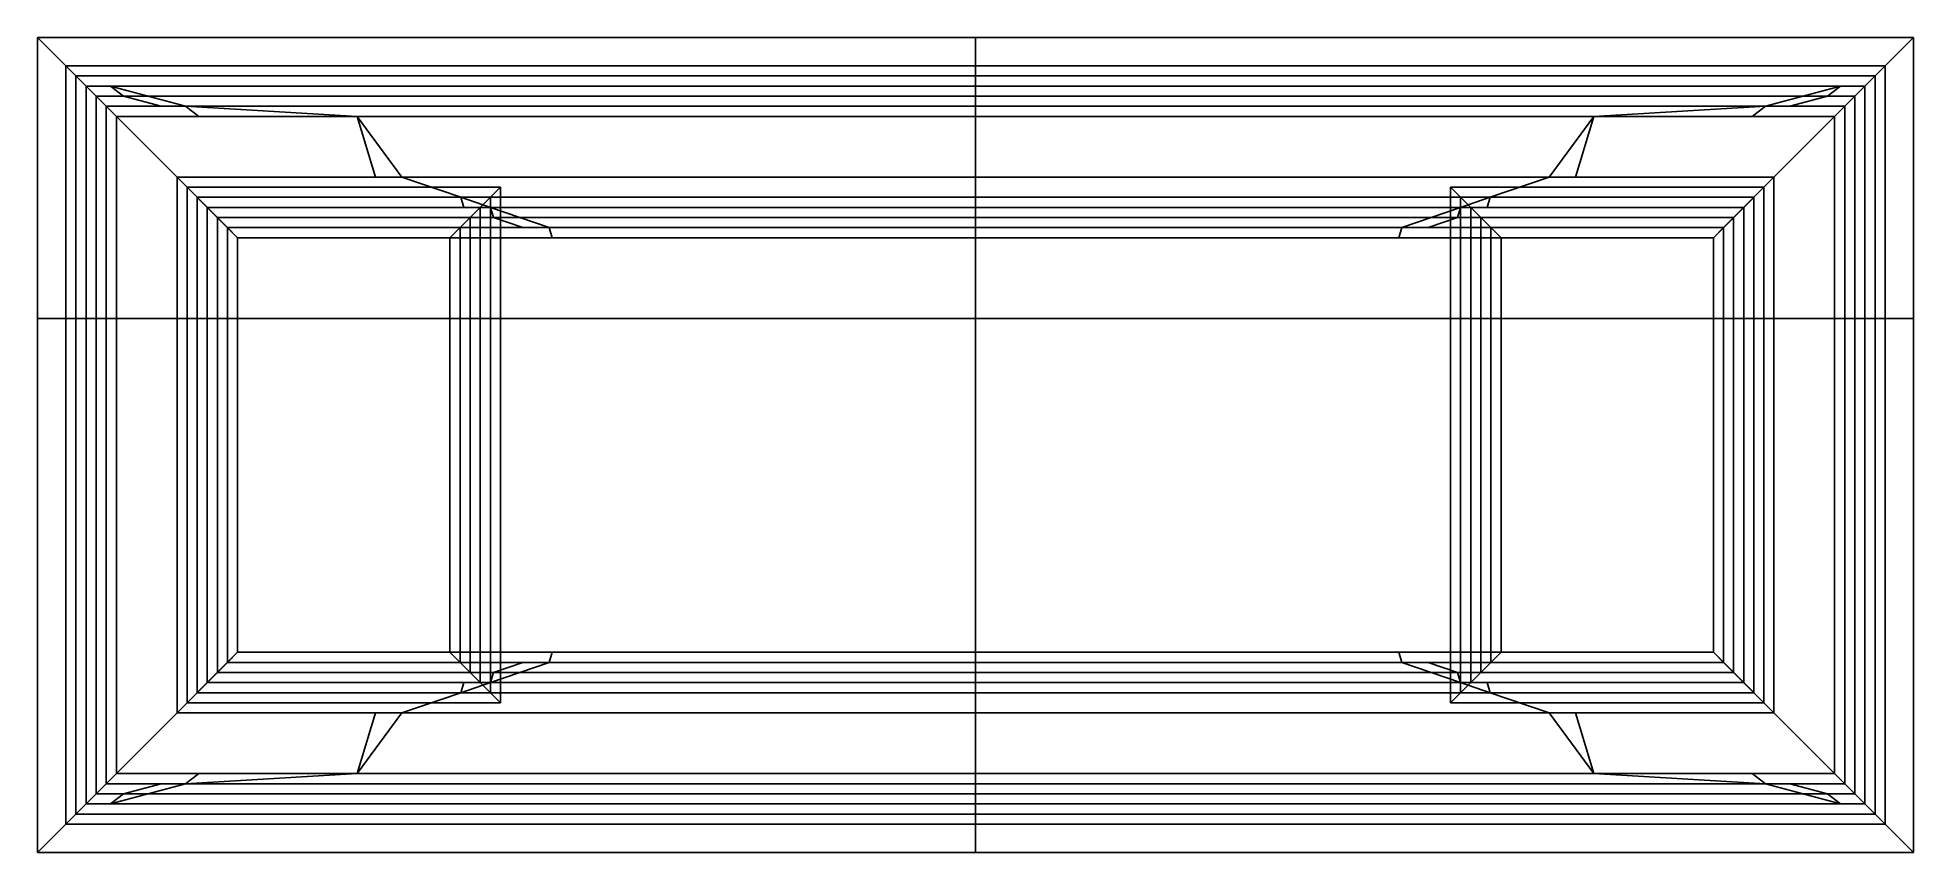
# Model space of a CAD drawing. Extents: x -0.22 to 1.63, y -0.28 to 0.53.
import ezdxf

# ---------------------------------------------------------------- set-up
doc = ezdxf.new("R2010")
doc.units = 0

msp = doc.modelspace()

# ---------------------------------------------------------------- meshes
mesh = msp.add_polyface()
corners = [(-0.155, 0.25, 2.5), (-0.155, 0.46, 2.5), (-0.155, 0.46, 2.49), (-0.155, 0.25, 2.49), (-0.035, 0.34, 2.01), (0.195, 0.34, 2.01), (0.195, 0.34, 2), (-0.035, 0.34, 2), (-0.025, 0.33, 2.08), (-0.025, 0.33, 2.17), (0.235, 0.33, 2.08), (-0.075, 0.25, 2.07), (-0.075, 0.25, 2.08), (-0.075, 0.38, 2.08), (-0.075, 0.38, 2.07), (-0.065, 0.25, 2.07), (-0.065, 0.37, 2.07), (0.235, 0.38, 2.08), (0.235, 0.38, 2.07), (-0.085, 0.25, 2.43), (-0.085, 0.39, 2.43), (-0.085, 0.39, 2.42), (-0.085, 0.25, 2.42), (-0.065, 0.37, 2.4), (-0.065, 0.25, 2.4), (-0.145, 0.25, 2.43), (-0.145, 0.45, 2.43), (-0.145, 0.25, 2.49), (-0.145, 0.45, 2.49), (-0.165, 0.25, 2.51), (-0.165, 0.47, 2.51), (-0.175, 0.25, 2.51), (-0.175, 0.48, 2.51), (-0.175, 0.25, 2.52), (-0.175, 0.48, 2.52), (-0.025, 0.33, 1.91), (0.185, 0.33, 1.91), (0.195, 0.34, 1.91), (-0.035, 0.34, 1.91), (-0.223, 0.528, 2.561), (-0.195, 0.5, 2.551), (-0.195, 0.25, 2.551), (-0.223, 0.25, 2.561), (-0.185, 0.25, 2.526), (-0.185, 0.49, 2.526), (-0.1509, 0.48, 2.52), (-0.045, 0.35, 0.13), (-0.025, 0.33, 1.9), (0.185, 0.33, 1.9), (0.205, 0.35, 0.13), (-0.223, 0.25, 2.571), (-0.223, 0.528, 2.571), (-0.055, 0.36, 0.13), (0.215, 0.36, 0.13), (-0.1007, 0.46, 2.5225), (-0.0765, 0.46, 2.5225), (-0.1378, 0.47, 2.5213), (0.215, 0.36, 0.12), (0.235, 0.38, 0.1), (-0.075, 0.38, 0.1), (-0.055, 0.36, 0.12), (-0.075, 0.38, 0.08), (-0.075, 0.25, 0.08), (-0.075, 0.25, 0.1), (-0.0635, 0.45, 2.5237), (0.0933, 0.45, 2.5237), (0.235, 0.38, 0.08), (-0.065, 0.25, 0.07), (-0.065, 0.37, 0.07), (0.225, 0.37, 0.07), (-0.075, 0.38, 0.07), (-0.075, 0.25, 0.07), (-0.075, 0.38), (0.235, 0.38), (0.235, 0.25), (-0.075, 0.25), (0.235, 0.38, 0.07)]
mesh.append_faces([[corners[k] for k in face] for face in [(0, 1, 2, 3), (4, 5, 6, 7), (8, 9, 10), (11, 12, 13, 14), (15, 11, 14, 16), (17, 18, 14, 13), (19, 20, 21, 22), (22, 21, 23, 24), (25, 26, 20, 19), (27, 28, 26, 25), (29, 30, 1, 0), (3, 2, 28, 27), (31, 32, 30, 29), (33, 34, 32, 31), (35, 36, 37, 38), (39, 40, 41, 42), (43, 44, 34, 33), (41, 40, 44, 43), (34, 45, 32), (46, 47, 48, 49), (50, 51, 39, 42), (52, 46, 49, 53), (54, 55, 45, 56), (57, 58, 59, 60), (61, 62, 63, 59), (64, 65, 55), (58, 66, 61, 59), (67, 62, 61, 68), (68, 61, 66, 69), (70, 71, 67, 68), (72, 73, 74, 75), (75, 71, 70, 72), (72, 70, 76, 73)]])
mesh = msp.add_polyface()
corners = [(0.235, 0.38, 2.07), (0.235, 0.38, 2.08), (0.235, 0.33, 2.08), (-0.075, 0.38, 2.08), (-0.025, 0.33, 2.08), (0.235, 0.25, 2.07), (0.225, 0.25, 2.07), (0.225, 0.37, 2.07), (0.235, 0.25, 2.08), (-0.065, 0.37, 2.07), (-0.075, 0.38, 2.07), (0.225, 0.25, 2.04), (0.215, 0.25, 2.04), (0.215, 0.36, 2.04), (0.225, 0.37, 2.04), (-0.065, 0.37, 2.04), (0.215, 0.25, 2.03), (0.215, 0.36, 2.03), (-0.055, 0.36, 2.04), (0.195, 0.25, 2.01), (0.195, 0.34, 2.01), (-0.055, 0.36, 2.03), (0.195, 0.25, 2), (0.195, 0.34, 2), (-0.035, 0.34, 2.01), (0.185, 0.33, 2), (-0.025, 0.33, 2), (-0.035, 0.34, 2), (-0.025, 0.33, 1.91), (0.185, 0.33, 1.91), (0.185, 0.25, 1.9), (0.205, 0.25, 0.13), (0.205, 0.35, 0.13), (0.185, 0.33, 1.9), (0.195, 0.25, 1.91), (0.195, 0.25, 1.9), (0.195, 0.34, 1.9), (0.195, 0.34, 1.91), (-0.035, 0.34, 1.9), (-0.035, 0.34, 1.91), (-0.025, 0.33, 1.9), (0.215, 0.25, 0.13), (0.215, 0.36, 0.13), (0.215, 0.25, 0.12), (0.235, 0.25, 0.1), (0.235, 0.38, 0.1), (0.215, 0.36, 0.12), (-0.223, 0.25, 2.571), (0.705, 0.25, 2.9554), (0.705, 0.528, 2.9554), (-0.223, 0.528, 2.571), (-0.055, 0.36, 0.12), (-0.055, 0.36, 0.13), (0.235, 0.25, 0.08), (0.235, 0.38, 0.08), (0.225, 0.25, 0.07), (0.225, 0.37, 0.07), (0.1114, 0.39, 2.5312), (0.1375, 0.39, 2.5312), (0.0933, 0.45, 2.5237), (0.235, 0.38, 0.07), (0.235, 0.25, 0.07), (-0.065, 0.37, 0.07), (-0.075, 0.38, 0.07), (0.235, 0.25), (0.235, 0.38), (0.1988, 0.36, 2.535), (0.225, 0.36, 2.535), (0.1958, 0.37, 2.5337)]
mesh.append_faces([[corners[k] for k in face] for face in [(0, 1, 2), (1, 3, 4, 2), (5, 6, 7, 0), (2, 8, 5, 0), (7, 9, 10, 0), (11, 12, 13, 14), (6, 11, 14, 7), (7, 14, 15, 9), (12, 16, 17, 13), (13, 18, 15, 14), (16, 19, 20, 17), (13, 17, 21, 18), (19, 22, 23, 20), (24, 21, 17, 20), (25, 26, 27, 23), (28, 26, 25, 29), (30, 31, 32, 33), (34, 35, 36, 37), (36, 38, 39, 37), (33, 40, 38, 36), (31, 41, 42, 32), (43, 44, 45, 46), (41, 43, 46, 42), (47, 48, 49, 50), (42, 46, 51, 52), (44, 53, 54, 45), (53, 55, 56, 54), (57, 58, 59), (60, 56, 55, 61), (62, 56, 60, 63), (61, 64, 65, 60), (66, 67, 68)]])
mesh = msp.add_polyface()
corners = [(1.435, 0.33, 2.18), (1.445, 0.34, 2.18), (-0.035, 0.34, 2.18), (-0.025, 0.33, 2.18), (1.445, 0.34, 2.17), (1.435, 0.33, 2.17), (-0.025, 0.33, 2.17), (-0.035, 0.34, 2.17), (1.445, 0.34, 2.37), (1.435, 0.33, 2.37), (-0.025, 0.33, 2.37), (-0.035, 0.34, 2.37), (1.445, 0.34, 2.38), (-0.035, 0.34, 2.38), (1.465, 0.36, 2.39), (1.455, 0.35, 2.39), (-0.045, 0.35, 2.39), (-0.055, 0.36, 2.39), (1.465, 0.36, 2.4), (-0.055, 0.36, 2.4), (1.555, 0.45, 2.43), (1.495, 0.39, 2.43), (-0.085, 0.39, 2.43), (-0.145, 0.45, 2.43), (1.555, 0.45, 2.49), (-0.145, 0.45, 2.49), (1.575, 0.47, 2.51), (1.565, 0.46, 2.5), (-0.155, 0.46, 2.5), (-0.165, 0.47, 2.51), (0.705, 0.528, 2.9454), (0.705, 0.5, 2.9238), (-0.195, 0.5, 2.551), (-0.223, 0.528, 2.561), (-0.185, 0.49, 2.526), (0.705, 0.49, 2.8946), (0.705, 0.48, 2.8845), (-0.175, 0.48, 2.52), (0.705, 0.48, 2.8745), (-0.1509, 0.48, 2.52), (0.705, 0.528, 2.9554), (-0.223, 0.528, 2.571), (0.705, 0.47, 2.8704), (-0.1378, 0.47, 2.5213), (0.705, 0.46, 2.8462), (-0.0765, 0.46, 2.5225), (-0.1007, 0.46, 2.5225), (0.705, 0.46, 2.8562), (0.705, 0.45, 2.8421), (-0.0635, 0.45, 2.5237), (0.705, 0.45, 2.7771), (0.0933, 0.45, 2.5237), (0.705, 0.39, 2.7663), (0.1375, 0.39, 2.5312), (0.1114, 0.39, 2.5312), (0.705, 0.39, 2.7771), (0.705, 0.37, 2.7447), (0.1958, 0.37, 2.5337), (0.705, 0.36, 2.7447), (0.1988, 0.36, 2.535), (0.225, 0.36, 2.535), (0.2832, 0.34, 2.5375), (1.1267, 0.34, 2.5375), (1.185, 0.36, 2.535), (0.705, 0.36, 2.7338), (0.2571, 0.34, 2.5375), (0.228, 0.35, 2.5363), (1.1237, 0.33, 2.5388), (0.2863, 0.33, 2.5388), (0.705, 0.35, 2.7338), (0.705, 0.34, 2.723), (0.705, 0.34, 2.7122), (0.705, 0.33, 2.7122)]
mesh.append_faces([[corners[k] for k in face] for face in [(0, 1, 2, 3), (4, 5, 6, 7), (1, 4, 7, 2), (8, 9, 10, 11), (12, 8, 11, 13), (14, 15, 16, 17), (18, 14, 17, 19), (20, 21, 22, 23), (24, 20, 23, 25), (26, 27, 28, 29), (30, 31, 32, 33), (34, 35, 36, 37), (32, 31, 35, 34), (38, 39, 37, 36), (40, 30, 33, 41), (42, 43, 39, 38), (44, 45, 46, 47), (47, 46, 43, 42), (48, 49, 45, 44), (50, 51, 49, 48), (52, 53, 54, 55), (55, 54, 51, 50), (56, 57, 53, 52), (58, 59, 57, 56), (60, 61, 62, 63), (64, 60, 59, 58), (65, 61, 60, 66), (67, 62, 61, 68), (69, 66, 60, 64), (65, 70, 71, 61), (70, 65, 66, 69), (72, 68, 61, 71), (72, 67, 68)]])
mesh = msp.add_polyface()
corners = [(1.175, 0.25, 2.08), (1.175, 0.33, 2.08), (1.175, 0.38, 2.07), (1.175, 0.25, 2.07), (1.215, -0.09, 2), (1.215, 0.25, 2), (1.225, 0.25, 2), (1.225, -0.08, 2), (1.225, 0.25, 1.91), (1.225, -0.08, 1.91), (1.215, -0.09, 1.91), (1.215, 0.25, 1.91), (1.215, -0.09, 1.9), (1.215, 0.25, 1.9), (1.225, 0.25, 1.9), (1.225, -0.08, 1.9), (1.485, 0.38, 2.08), (1.175, 0.38, 2.08), (1.435, 0.33, 2.08), (1.185, 0.25, 2.07), (1.185, 0.37, 2.07), (1.185, 0.25, 2.04), (1.185, 0.37, 2.04), (1.195, 0.25, 2.04), (1.195, 0.36, 2.04), (1.195, 0.25, 2.03), (1.195, 0.36, 2.03), (1.215, 0.25, 2.01), (1.215, 0.34, 2.01), (1.215, 0.34, 2), (1.225, 0.33, 2), (1.225, 0.33, 1.91), (1.215, 0.34, 1.91), (1.215, 0.34, 1.9), (1.225, 0.33, 1.9), (1.205, 0.25, 0.13), (1.205, 0.35, 0.13), (1.195, 0.25, 0.13), (1.195, 0.36, 0.13), (1.605, 0.5, 2.551), (0.705, 0.5, 2.9238), (0.705, 0.528, 2.9454), (1.633, 0.528, 2.561), (1.195, 0.25, 0.12), (1.195, 0.36, 0.12), (1.175, 0.25, 0.1), (1.175, 0.38, 0.1), (0.705, 0.528, 2.9554), (1.633, 0.528, 2.571), (0.705, 0.25, 2.9554), (1.633, 0.25, 2.571), (1.175, 0.25, 0.08), (1.175, 0.38, 0.08), (1.185, 0.25, 0.07), (1.185, 0.37, 0.07), (1.2986, 0.39, 2.5312), (1.3167, 0.45, 2.5237), (1.2725, 0.39, 2.5312), (1.485, 0.38, 0.08), (1.475, 0.37, 0.07), (1.175, 0.38, 0.07), (1.175, 0.25, 0.07), (1.175, 0.25), (1.175, 0.38), (1.2112, 0.36, 2.535), (1.2142, 0.37, 2.5337), (1.185, 0.36, 2.535), (1.182, 0.35, 2.5363), (1.1267, 0.34, 2.5375), (1.1529, 0.34, 2.5375)]
mesh.append_faces([[corners[k] for k in face] for face in [(0, 1, 2, 3), (4, 5, 6, 7), (6, 8, 9, 7), (10, 9, 8, 11), (12, 13, 14, 15), (16, 17, 1, 18), (1, 17, 2), (19, 3, 2, 20), (21, 19, 20, 22), (23, 21, 22, 24), (25, 23, 24, 26), (27, 25, 26, 28), (5, 27, 28, 29), (5, 29, 30, 6), (8, 6, 30, 31), (31, 32, 11, 8), (13, 11, 32, 33), (13, 33, 34, 14), (35, 14, 34, 36), (37, 35, 36, 38), (39, 40, 41, 42), (43, 37, 38, 44), (45, 43, 44, 46), (41, 47, 48, 42), (49, 50, 48, 47), (51, 45, 46, 52), (53, 51, 52, 54), (55, 56, 57), (58, 59, 54, 52), (54, 60, 61, 53), (62, 61, 60, 63), (64, 65, 66), (67, 66, 68, 69)]])
mesh = msp.add_polyface()
corners = [(1.435, 0.33, 2.08), (1.435, 0.25, 2.08), (1.485, 0.25, 2.08), (1.485, 0.38, 2.08), (1.485, 0.25, 2.07), (1.485, 0.38, 2.07), (1.455, 0.35, 2.39), (1.455, 0.25, 2.39), (1.445, 0.25, 2.38), (1.445, 0.34, 2.38), (1.475, 0.25, 2.07), (1.475, 0.37, 2.07), (1.465, 0.36, 2.39), (1.465, 0.25, 2.39), (1.475, 0.25, 2.04), (1.475, 0.37, 2.04), (1.465, 0.36, 2.4), (1.465, 0.25, 2.4), (1.465, 0.25, 2.04), (1.465, 0.36, 2.04), (1.475, 0.37, 2.4), (1.475, 0.25, 2.4), (1.495, 0.39, 2.42), (1.495, 0.25, 2.42), (1.495, 0.39, 2.43), (1.495, 0.25, 2.43), (1.465, 0.25, 2.03), (1.465, 0.36, 2.03), (1.555, 0.45, 2.43), (1.555, 0.25, 2.43), (1.445, 0.25, 2.01), (1.445, 0.34, 2.01), (1.555, 0.45, 2.49), (1.555, 0.25, 2.49), (1.565, 0.46, 2.49), (1.565, 0.25, 2.49), (1.565, 0.46, 2.5), (1.565, 0.25, 2.5), (1.575, 0.47, 2.51), (1.575, 0.25, 2.51), (1.585, 0.48, 2.51), (1.585, 0.25, 2.51), (1.585, 0.48, 2.52), (1.585, 0.25, 2.52), (1.595, 0.49, 2.526), (1.595, 0.25, 2.526), (1.5609, 0.48, 2.52), (1.605, 0.5, 2.551), (1.605, 0.25, 2.551), (1.633, 0.25, 2.561), (1.633, 0.528, 2.561), (1.455, 0.25, 0.13), (1.465, 0.25, 0.13), (1.465, 0.36, 0.13), (1.455, 0.35, 0.13), (1.633, 0.528, 2.571), (1.633, 0.25, 2.571), (1.465, 0.25, 0.12), (1.465, 0.36, 0.12), (1.485, 0.25, 0.1), (1.485, 0.38, 0.1), (1.5478, 0.47, 2.5213), (1.4865, 0.46, 2.5225), (1.5107, 0.46, 2.5225), (1.485, 0.25, 0.08), (1.485, 0.38, 0.08), (1.475, 0.25, 0.07), (1.475, 0.37, 0.07), (1.485, 0.25, 0.07), (1.485, 0.38, 0.07), (1.485, 0.25), (1.485, 0.38)]
mesh.append_faces([[corners[k] for k in face] for face in [(0, 1, 2, 3), (2, 4, 5, 3), (6, 7, 8, 9), (4, 10, 11, 5), (12, 13, 7, 6), (10, 14, 15, 11), (16, 17, 13, 12), (14, 18, 19, 15), (20, 21, 17, 16), (22, 23, 21, 20), (24, 25, 23, 22), (18, 26, 27, 19), (28, 29, 25, 24), (26, 30, 31, 27), (32, 33, 29, 28), (34, 35, 33, 32), (36, 37, 35, 34), (38, 39, 37, 36), (40, 41, 39, 38), (42, 43, 41, 40), (44, 45, 43, 42), (42, 40, 46), (47, 48, 45, 44), (49, 48, 47, 50), (51, 52, 53, 54), (55, 56, 49, 50), (52, 57, 58, 53), (57, 59, 60, 58), (61, 46, 62, 63), (64, 65, 60, 59), (64, 66, 67, 65), (68, 69, 67, 66), (68, 70, 71, 69)]])
mesh = msp.add_polyface()
corners = [(1.435, 0.33, 2.37), (1.435, 0.33, 2.18), (-0.025, 0.33, 2.18), (-0.025, 0.33, 2.37), (1.435, 0.33, 2.17), (1.175, 0.33, 2.08), (0.235, 0.33, 2.08), (-0.025, 0.33, 2.17), (1.455, 0.35, 2.39), (1.445, 0.34, 2.38), (-0.035, 0.34, 2.38), (-0.045, 0.35, 2.39), (1.475, 0.37, 2.4), (1.465, 0.36, 2.4), (-0.055, 0.36, 2.4), (-0.065, 0.37, 2.4), (1.495, 0.39, 2.42), (-0.085, 0.39, 2.42), (1.495, 0.39, 2.43), (-0.085, 0.39, 2.43), (1.565, 0.46, 2.49), (1.555, 0.45, 2.49), (-0.145, 0.45, 2.49), (-0.155, 0.46, 2.49), (1.565, 0.46, 2.5), (-0.155, 0.46, 2.5), (1.585, 0.48, 2.51), (1.575, 0.47, 2.51), (-0.165, 0.47, 2.51), (-0.175, 0.48, 2.51), (-0.1509, 0.48, 2.52), (1.5609, 0.48, 2.52), (1.585, 0.48, 2.52), (0.705, 0.48, 2.8845), (0.705, 0.49, 2.8946), (1.595, 0.49, 2.526), (0.705, 0.48, 2.8745), (-0.0765, 0.46, 2.5225), (1.4865, 0.46, 2.5225), (0.705, 0.5, 2.9238), (1.605, 0.5, 2.551), (1.5478, 0.47, 2.5213), (0.705, 0.47, 2.8704), (0.0933, 0.45, 2.5237), (1.3167, 0.45, 2.5237), (1.5107, 0.46, 2.5225), (0.705, 0.46, 2.8562), (0.1375, 0.39, 2.5312), (1.2725, 0.39, 2.5312), (0.705, 0.46, 2.8462), (0.1958, 0.37, 2.5337), (1.2142, 0.37, 2.5337), (1.4735, 0.45, 2.5237), (0.705, 0.45, 2.8421), (0.705, 0.45, 2.7771), (0.225, 0.36, 2.535), (1.185, 0.36, 2.535), (0.705, 0.39, 2.7663), (0.705, 0.37, 2.7447), (1.2986, 0.39, 2.5312), (0.705, 0.39, 2.7771), (1.2112, 0.36, 2.535), (0.705, 0.36, 2.7447), (0.705, 0.36, 2.7338), (0.705, 0.34, 2.7122), (1.1267, 0.34, 2.5375), (1.1237, 0.33, 2.5388), (0.705, 0.33, 2.7122), (1.182, 0.35, 2.5363), (0.705, 0.35, 2.7338), (0.705, 0.34, 2.723), (1.1529, 0.34, 2.5375)]
mesh.append_faces([[corners[k] for k in face] for face in [(0, 1, 2, 3), (4, 5, 6, 7), (8, 9, 10, 11), (12, 13, 14, 15), (16, 12, 15, 17), (18, 16, 17, 19), (20, 21, 22, 23), (24, 20, 23, 25), (26, 27, 28, 29), (26, 29, 30, 31), (32, 33, 34, 35), (33, 32, 31, 36), (31, 30, 37, 38), (35, 34, 39, 40), (36, 31, 41, 42), (43, 44, 38, 37), (42, 41, 45, 46), (43, 47, 48, 44), (46, 45, 38, 49), (47, 50, 51, 48), (49, 38, 52, 53), (53, 52, 44, 54), (50, 55, 56, 51), (57, 48, 51, 58), (54, 44, 59, 60), (60, 59, 48, 57), (58, 51, 61, 62), (62, 61, 56, 63), (64, 65, 66, 67), (63, 56, 68, 69), (70, 71, 65, 64), (69, 68, 71, 70)]])
mesh = msp.add_polyface()
corners = [(1.435, 0.33, 2.17), (1.445, 0.34, 2.17), (1.445, 0.25, 2.17), (1.435, 0.25, 2.17), (1.445, 0.34, 2.18), (1.445, 0.25, 2.18), (1.445, 0.34, 2.37), (1.445, 0.25, 2.37), (1.435, 0.25, 2.37), (1.435, 0.33, 2.37), (1.435, 0.33, 2.08), (1.175, 0.33, 2.08), (1.445, 0.34, 2.38), (1.445, 0.25, 2.38), (1.175, 0.38, 2.07), (1.175, 0.38, 2.08), (1.485, 0.38, 2.08), (1.485, 0.38, 2.07), (1.475, 0.37, 2.07), (1.185, 0.37, 2.07), (1.185, 0.37, 2.04), (1.475, 0.37, 2.04), (1.465, 0.36, 2.04), (1.195, 0.36, 2.04), (1.195, 0.36, 2.03), (1.465, 0.36, 2.03), (1.445, 0.25, 2.01), (1.445, 0.25, 2), (1.445, 0.34, 2), (1.445, 0.34, 2.01), (1.215, 0.34, 2.01), (1.435, 0.33, 2), (1.435, 0.25, 2), (1.215, 0.34, 2), (1.225, 0.33, 2), (1.445, 0.25, 1.91), (1.445, 0.34, 1.91), (1.435, 0.33, 1.91), (1.435, 0.25, 1.91), (1.225, 0.33, 1.91), (1.445, 0.25, 1.9), (1.445, 0.34, 1.9), (1.215, 0.34, 1.91), (1.435, 0.33, 1.9), (1.435, 0.25, 1.9), (1.455, 0.25, 0.13), (1.455, 0.35, 0.13), (1.215, 0.34, 1.9), (1.225, 0.33, 1.9), (1.205, 0.35, 0.13), (1.195, 0.36, 0.13), (1.465, 0.36, 0.13), (1.195, 0.36, 0.12), (1.465, 0.36, 0.12), (1.175, 0.38, 0.1), (1.485, 0.38, 0.1), (1.4735, 0.45, 2.5237), (1.4865, 0.46, 2.5225), (1.3167, 0.45, 2.5237), (1.175, 0.38, 0.08), (1.485, 0.38, 0.08), (1.175, 0.38), (1.485, 0.38), (1.485, 0.25), (1.175, 0.25), (1.185, 0.37, 0.07), (1.475, 0.37, 0.07), (1.485, 0.38, 0.07), (1.175, 0.38, 0.07)]
mesh.append_faces([[corners[k] for k in face] for face in [(0, 1, 2, 3), (1, 4, 5, 2), (6, 7, 8, 9), (0, 10, 11), (12, 13, 7, 6), (14, 15, 16, 17), (18, 19, 14, 17), (20, 19, 18, 21), (22, 23, 20, 21), (24, 23, 22, 25), (26, 27, 28, 29), (25, 29, 30, 24), (31, 28, 27, 32), (30, 29, 28, 33), (31, 34, 33, 28), (35, 36, 37, 38), (31, 37, 39, 34), (40, 41, 36, 35), (39, 37, 36, 42), (43, 41, 40, 44), (44, 45, 46, 43), (41, 47, 42, 36), (43, 48, 47, 41), (43, 46, 49, 48), (50, 49, 46, 51), (52, 50, 51, 53), (54, 52, 53, 55), (56, 57, 58), (59, 54, 55, 60), (61, 62, 63, 64), (65, 66, 67, 68), (67, 62, 61, 68)]])
mesh = msp.add_polyface()
corners = [(-0.025, -0.08, 2.18), (-0.025, -0.08, 2.37), (-0.025, 0.25, 2.37), (-0.025, 0.25, 2.18), (-0.025, -0.08, 2.08), (-0.025, -0.08, 2.17), (-0.025, 0.25, 2.17), (-0.025, 0.25, 2.08), (-0.025, -0.08, 2), (-0.035, -0.09, 2), (-0.035, 0.25, 2), (-0.025, 0.25, 2), (-0.025, 0.25, 1.91), (-0.025, -0.08, 1.91), (-0.035, 0.25, 1.91), (-0.035, -0.09, 1.91), (-0.025, -0.08, 1.9), (-0.035, -0.09, 1.9), (-0.035, 0.25, 1.9), (-0.025, 0.25, 1.9), (-0.025, 0.33, 2.18), (-0.035, 0.34, 2.18), (-0.035, 0.25, 2.18), (-0.025, 0.33, 2.37), (-0.035, 0.34, 2.17), (-0.035, 0.25, 2.17), (-0.025, 0.33, 2.17), (-0.035, 0.25, 2.37), (-0.035, 0.34, 2.37), (-0.025, 0.33, 2.08), (-0.045, 0.25, 2.39), (-0.045, 0.35, 2.39), (-0.035, 0.34, 2.38), (-0.035, 0.25, 2.38), (-0.075, 0.38, 2.08), (-0.075, 0.25, 2.08), (-0.055, 0.25, 2.39), (-0.055, 0.36, 2.39), (-0.055, 0.25, 2.4), (-0.055, 0.36, 2.4), (-0.065, 0.25, 2.04), (-0.065, 0.25, 2.07), (-0.065, 0.37, 2.07), (-0.065, 0.37, 2.04), (-0.065, 0.25, 2.4), (-0.065, 0.37, 2.4), (-0.055, 0.25, 2.04), (-0.055, 0.36, 2.04), (-0.055, 0.25, 2.03), (-0.055, 0.36, 2.03), (-0.035, 0.25, 2.01), (-0.035, 0.34, 2.01), (-0.035, 0.34, 2), (-0.025, 0.33, 2), (-0.025, 0.33, 1.91), (-0.035, 0.34, 1.91), (-0.035, 0.34, 1.9), (-0.025, 0.33, 1.9), (-0.045, 0.35, 0.13), (-0.045, 0.25, 0.13), (-0.055, 0.36, 0.13), (-0.055, 0.25, 0.13), (-0.055, 0.25, 0.12), (-0.055, 0.36, 0.12), (-0.075, 0.25, 0.1), (-0.075, 0.38, 0.1)]
mesh.append_faces([[corners[k] for k in face] for face in [(0, 1, 2, 3), (4, 5, 6, 7), (8, 9, 10, 11), (11, 12, 13, 8), (14, 15, 13, 12), (16, 17, 18, 19), (20, 21, 22, 3), (23, 20, 3, 2), (21, 24, 25, 22), (24, 26, 6, 25), (27, 28, 23, 2), (26, 29, 7, 6), (30, 31, 32, 33), (33, 32, 28, 27), (7, 29, 34, 35), (36, 37, 31, 30), (38, 39, 37, 36), (40, 41, 42, 43), (44, 45, 39, 38), (46, 40, 43, 47), (48, 46, 47, 49), (50, 48, 49, 51), (10, 50, 51, 52), (52, 53, 11, 10), (12, 11, 53, 54), (55, 14, 12, 54), (56, 18, 14, 55), (56, 57, 19, 18), (57, 58, 59, 19), (58, 60, 61, 59), (62, 61, 60, 63), (64, 62, 63, 65)]])
mesh = msp.add_polyface()
corners = [(-0.075, -0.13, 2.08), (0.235, -0.13, 2.08), (0.235, -0.08, 2.08), (-0.025, -0.08, 2.08), (0.235, -0.13, 2.07), (0.225, 0.25, 2.07), (0.235, 0.25, 2.07), (0.225, -0.12, 2.07), (0.225, 0.25, 2.04), (0.225, -0.12, 2.04), (0.215, 0.25, 2.04), (0.215, -0.11, 2.04), (0.215, 0.25, 2.03), (0.215, -0.11, 2.03), (0.195, 0.25, 2.01), (0.195, -0.09, 2.01), (0.195, 0.25, 2), (0.195, -0.09, 2), (0.185, -0.08, 2), (0.185, 0.25, 2), (0.185, 0.25, 1.91), (0.185, -0.08, 1.91), (0.195, -0.09, 1.91), (0.195, 0.25, 1.91), (0.195, 0.25, 1.9), (0.195, -0.09, 1.9), (0.185, -0.08, 1.9), (0.185, 0.25, 1.9), (0.205, 0.25, 0.13), (0.205, -0.1, 0.13), (0.215, 0.25, 0.13), (0.215, -0.11, 0.13), (-0.195, -0.25, 2.551), (0.705, -0.25, 2.9238), (0.705, -0.278, 2.9454), (-0.223, -0.278, 2.561), (0.215, 0.25, 0.12), (0.215, -0.11, 0.12), (0.235, 0.25, 0.1), (0.235, -0.13, 0.1), (0.705, -0.278, 2.9554), (-0.223, -0.278, 2.571), (0.705, 0.25, 2.9554), (-0.223, 0.25, 2.571), (0.235, 0.25, 0.08), (0.235, -0.13, 0.08), (0.225, 0.25, 0.07), (0.225, -0.12, 0.07), (0.1114, -0.14, 2.5312), (0.0933, -0.2, 2.5237), (0.1375, -0.14, 2.5312), (0.235, -0.13, 0.07), (0.235, 0.25, 0.07), (0.235, 0.25), (0.235, -0.13), (0.1988, -0.11, 2.535), (0.1958, -0.12, 2.5337), (0.225, -0.11, 2.535), (0.228, -0.1, 2.5363), (0.2832, -0.09, 2.5375), (0.2571, -0.09, 2.5375), (0.235, 0.25, 2.08), (0.195, 0.34, 2), (0.185, 0.33, 2), (0.185, 0.33, 1.91), (0.195, 0.34, 1.91), (0.195, 0.34, 1.9), (0.185, 0.33, 1.9)]
mesh.append_faces([[corners[k] for k in face] for face in [(0, 1, 2, 3), (2, 1, 4), (5, 6, 4, 7), (8, 5, 7, 9), (10, 8, 9, 11), (12, 10, 11, 13), (14, 12, 13, 15), (16, 14, 15, 17), (16, 17, 18, 19), (20, 19, 18, 21), (21, 22, 23, 20), (24, 23, 22, 25), (24, 25, 26, 27), (28, 27, 26, 29), (30, 28, 29, 31), (32, 33, 34, 35), (36, 30, 31, 37), (38, 36, 37, 39), (34, 40, 41, 35), (42, 43, 41, 40), (44, 38, 39, 45), (46, 44, 45, 47), (48, 49, 50), (47, 51, 52, 46), (53, 52, 51, 54), (55, 56, 57), (58, 57, 59, 60), (61, 2, 4, 6), (62, 16, 19, 63), (19, 20, 64, 63), (65, 64, 20, 23), (66, 24, 27, 67)]])
mesh = msp.add_polyface()
corners = [(1.435, -0.08, 2.18), (1.445, -0.09, 2.18), (1.445, 0.25, 2.18), (1.435, 0.25, 2.18), (1.435, -0.08, 2.37), (1.435, 0.25, 2.37), (1.445, -0.09, 2.17), (1.445, 0.25, 2.17), (1.435, -0.08, 2.17), (1.435, 0.25, 2.17), (1.445, 0.25, 2.37), (1.445, -0.09, 2.37), (1.435, -0.08, 2.08), (1.435, 0.25, 2.08), (1.455, 0.25, 2.39), (1.455, -0.1, 2.39), (1.445, -0.09, 2.38), (1.445, 0.25, 2.38), (1.485, -0.13, 2.08), (1.485, 0.25, 2.08), (1.465, 0.25, 2.39), (1.465, -0.11, 2.39), (1.475, 0.25, 2.07), (1.485, 0.25, 2.07), (1.485, -0.13, 2.07), (1.475, -0.12, 2.07), (1.465, 0.25, 2.4), (1.465, -0.11, 2.4), (1.475, 0.25, 2.04), (1.475, -0.12, 2.04), (1.475, 0.25, 2.4), (1.475, -0.12, 2.4), (1.465, 0.25, 2.04), (1.465, -0.11, 2.04), (1.465, 0.25, 2.03), (1.465, -0.11, 2.03), (1.445, 0.25, 2.01), (1.445, -0.09, 2.01), (1.445, 0.25, 2), (1.445, -0.09, 2), (1.435, -0.08, 2), (1.435, 0.25, 2), (1.435, 0.25, 1.91), (1.435, -0.08, 1.91), (1.445, -0.09, 1.91), (1.445, 0.25, 1.91), (1.445, -0.09, 1.9), (1.445, 0.25, 1.9), (1.435, -0.08, 1.9), (1.435, 0.25, 1.9), (1.455, -0.1, 0.13), (1.455, 0.25, 0.13), (1.465, -0.11, 0.13), (1.465, 0.25, 0.13), (1.465, 0.25, 0.12), (1.465, -0.11, 0.12), (1.485, 0.25, 0.1), (1.485, -0.13, 0.1), (1.475, 0.25, 0.07), (1.485, 0.25, 0.08), (1.485, -0.13, 0.08), (1.475, -0.12, 0.07), (1.485, -0.13, 0.07), (1.485, 0.25, 0.07), (1.445, 0.34, 2.18), (1.435, 0.33, 2.18), (1.435, 0.33, 2.37), (1.435, 0.33, 2.08), (1.435, 0.33, 2.17), (1.435, 0.33, 1.91), (1.435, 0.33, 2)]
mesh.append_faces([[corners[k] for k in face] for face in [(0, 1, 2, 3), (4, 0, 3, 5), (1, 6, 7, 2), (6, 8, 9, 7), (10, 11, 4, 5), (8, 12, 13, 9), (14, 15, 16, 17), (17, 16, 11, 10), (13, 12, 18, 19), (20, 21, 15, 14), (22, 23, 24, 25), (26, 27, 21, 20), (28, 22, 25, 29), (30, 31, 27, 26), (32, 28, 29, 33), (34, 32, 33, 35), (36, 34, 35, 37), (38, 36, 37, 39), (39, 40, 41, 38), (42, 41, 40, 43), (44, 45, 42, 43), (46, 47, 45, 44), (46, 48, 49, 47), (48, 50, 51, 49), (50, 52, 53, 51), (54, 53, 52, 55), (56, 54, 55, 57), (58, 59, 60, 61), (62, 63, 58, 61), (64, 65, 3, 2), (65, 66, 5, 3), (67, 68, 9, 13), (41, 42, 69, 70)]])
mesh = msp.add_polyface()
corners = [(-0.025, -0.08, 2.18), (-0.035, -0.09, 2.18), (1.445, -0.09, 2.18), (1.435, -0.08, 2.18), (-0.035, -0.09, 2.17), (-0.025, -0.08, 2.17), (1.435, -0.08, 2.17), (1.445, -0.09, 2.17), (-0.025, -0.08, 2.37), (1.435, -0.08, 2.37), (0.235, -0.08, 2.08), (0.235, 0.25, 2.08), (1.175, 0.25, 2.08), (1.175, -0.08, 2.08), (-0.035, -0.09, 2.37), (1.445, -0.09, 2.37), (-0.145, -0.2, 2.49), (-0.145, -0.2, 2.43), (1.555, -0.2, 2.43), (1.555, -0.2, 2.49), (-0.155, -0.21, 2.49), (1.565, -0.21, 2.49), (-0.155, -0.21, 2.5), (1.565, -0.21, 2.5), (-0.165, -0.22, 2.51), (1.575, -0.22, 2.51), (-0.175, -0.23, 2.51), (1.585, -0.23, 2.51), (-0.175, -0.23, 2.52), (0.705, -0.23, 2.8845), (0.705, -0.24, 2.8946), (-0.185, -0.24, 2.526), (-0.1509, -0.23, 2.52), (0.705, -0.23, 2.8745), (0.705, -0.25, 2.9238), (-0.195, -0.25, 2.551), (-0.1378, -0.22, 2.5213), (0.705, -0.22, 2.8704), (-0.1007, -0.21, 2.5225), (0.705, -0.21, 2.8562), (-0.0765, -0.21, 2.5225), (0.705, -0.21, 2.8462), (-0.0635, -0.2, 2.5237), (0.705, -0.2, 2.8421), (0.0933, -0.2, 2.5237), (0.705, -0.2, 2.7771), (0.705, -0.14, 2.7663), (0.1375, -0.14, 2.5312), (0.1958, -0.12, 2.5337), (0.705, -0.12, 2.7447), (0.1114, -0.14, 2.5312), (0.705, -0.14, 2.7771), (1.185, -0.11, 2.535), (1.1267, -0.09, 2.5375), (0.2832, -0.09, 2.5375), (0.225, -0.11, 2.535), (0.1988, -0.11, 2.535), (0.705, -0.11, 2.7447), (0.2863, -0.08, 2.5388), (1.1237, -0.08, 2.5388), (0.705, -0.11, 2.7338), (0.705, -0.09, 2.7122), (0.705, -0.08, 2.7122), (0.228, -0.1, 2.5363), (0.705, -0.1, 2.7338), (0.705, -0.09, 2.723), (0.2571, -0.09, 2.5375), (1.175, 0.33, 2.08), (0.235, 0.33, 2.08)]
mesh.append_faces([[corners[k] for k in face] for face in [(0, 1, 2, 3), (4, 5, 6, 7), (1, 4, 7, 2), (8, 0, 3, 9), (10, 11, 12, 13), (5, 10, 13, 6), (14, 8, 9, 15), (16, 17, 18, 19), (20, 16, 19, 21), (22, 20, 21, 23), (24, 22, 23, 25), (26, 24, 25, 27), (28, 29, 30, 31), (29, 28, 32, 33), (31, 30, 34, 35), (33, 32, 36, 37), (37, 36, 38, 39), (39, 38, 40, 41), (41, 40, 42, 43), (43, 42, 44, 45), (46, 47, 48, 49), (45, 44, 50, 51), (51, 50, 47, 46), (52, 53, 54, 55), (49, 48, 56, 57), (58, 54, 53, 59), (57, 56, 55, 60), (61, 54, 58, 62), (62, 58, 59), (60, 55, 63, 64), (65, 66, 54, 61), (64, 63, 66, 65), (67, 12, 11, 68)]])
mesh = msp.add_polyface()
corners = [(-0.035, -0.09, 2.18), (-0.025, -0.08, 2.18), (-0.025, 0.25, 2.18), (-0.035, 0.25, 2.18), (-0.025, -0.08, 2.17), (-0.035, -0.09, 2.17), (-0.035, 0.25, 2.17), (-0.025, 0.25, 2.17), (-0.035, -0.09, 2.37), (-0.035, 0.25, 2.37), (-0.025, 0.25, 2.37), (-0.025, -0.08, 2.37), (-0.025, -0.08, 2.08), (0.235, -0.08, 2.08), (-0.025, 0.25, 2.08), (-0.075, 0.25, 2.08), (-0.075, -0.13, 2.08), (-0.035, -0.09, 2.38), (-0.035, 0.25, 2.38), (-0.075, 0.25, 2.07), (-0.075, -0.13, 2.07), (-0.045, -0.1, 2.39), (-0.045, 0.25, 2.39), (0.235, -0.13, 2.07), (0.235, -0.13, 2.08), (-0.065, 0.25, 2.07), (-0.065, -0.12, 2.07), (-0.055, -0.11, 2.39), (-0.055, 0.25, 2.39), (-0.065, 0.25, 2.04), (-0.065, -0.12, 2.04), (0.225, -0.12, 2.07), (-0.055, -0.11, 2.4), (-0.055, 0.25, 2.4), (-0.055, 0.25, 2.04), (-0.055, -0.11, 2.04), (0.225, -0.12, 2.04), (-0.065, -0.12, 2.4), (-0.065, 0.25, 2.4), (-0.085, -0.14, 2.42), (-0.085, 0.25, 2.42), (-0.085, -0.14, 2.43), (-0.085, 0.25, 2.43), (-0.055, 0.25, 2.03), (-0.055, -0.11, 2.03), (0.215, -0.11, 2.04), (-0.145, -0.2, 2.43), (-0.145, 0.25, 2.43), (-0.035, 0.25, 2.01), (-0.035, -0.09, 2.01), (0.215, -0.11, 2.03), (-0.145, -0.2, 2.49), (-0.145, 0.25, 2.49), (-0.035, 0.25, 2), (-0.035, -0.09, 2), (0.195, -0.09, 2.01), (-0.155, -0.21, 2.49), (-0.155, 0.25, 2.49), (-0.155, -0.21, 2.5), (-0.155, 0.25, 2.5), (-0.165, -0.22, 2.51), (-0.165, 0.25, 2.51), (0.195, -0.09, 2), (-0.175, -0.23, 2.51), (-0.175, 0.25, 2.51), (-0.025, -0.08, 2), (0.185, -0.08, 2), (-0.025, -0.08, 1.91), (0.185, -0.08, 1.91), (-0.175, -0.23, 2.52), (-0.175, 0.25, 2.52), (-0.035, 0.25, 1.9), (-0.035, -0.09, 1.9), (-0.035, -0.09, 1.91), (-0.035, 0.25, 1.91), (0.195, -0.09, 1.91), (-0.025, 0.25, 1.9), (-0.045, 0.25, 0.13), (-0.045, -0.1, 0.13), (-0.025, -0.08, 1.9), (-0.185, -0.24, 2.526), (-0.185, 0.25, 2.526), (-0.1509, -0.23, 2.52), (-0.195, -0.25, 2.551), (-0.195, 0.25, 2.551), (-0.223, 0.25, 2.561), (-0.223, -0.278, 2.561), (0.195, -0.09, 1.9), (0.185, -0.08, 1.9), (-0.055, 0.25, 0.13), (-0.055, -0.11, 0.13), (0.205, -0.1, 0.13), (-0.223, -0.278, 2.571), (-0.223, 0.25, 2.571), (-0.055, 0.25, 0.12), (-0.055, -0.11, 0.12), (0.215, -0.11, 0.13), (-0.075, 0.25, 0.1), (-0.075, -0.13, 0.1), (-0.1378, -0.22, 2.5213), (-0.0765, -0.21, 2.5225), (-0.1007, -0.21, 2.5225), (0.215, -0.11, 0.12), (-0.075, 0.25, 0.08), (-0.075, -0.13, 0.08), (0.235, -0.13, 0.1), (-0.0635, -0.2, 2.5237), (0.0933, -0.2, 2.5237), (-0.065, 0.25, 0.07), (-0.065, -0.12, 0.07), (0.235, -0.13, 0.08), (-0.075, 0.25, 0.07), (-0.075, -0.13, 0.07), (0.225, -0.12, 0.07), (0.235, -0.13), (-0.075, -0.13), (-0.075, 0.25), (0.235, 0.25), (0.235, -0.13, 0.07)]
mesh.append_faces([[corners[k] for k in face] for face in [(0, 1, 2, 3), (4, 5, 6, 7), (5, 0, 3, 6), (8, 9, 10, 11), (4, 12, 13), (12, 14, 15, 16), (17, 18, 9, 8), (15, 19, 20, 16), (21, 22, 18, 17), (23, 24, 16, 20), (19, 25, 26, 20), (27, 28, 22, 21), (25, 29, 30, 26), (26, 31, 23, 20), (32, 33, 28, 27), (29, 34, 35, 30), (36, 31, 26, 30), (37, 38, 33, 32), (39, 40, 38, 37), (41, 42, 40, 39), (34, 43, 44, 35), (35, 45, 36, 30), (46, 47, 42, 41), (43, 48, 49, 44), (50, 45, 35, 44), (51, 52, 47, 46), (48, 53, 54, 49), (44, 49, 55, 50), (56, 57, 52, 51), (58, 59, 57, 56), (60, 61, 59, 58), (55, 49, 54, 62), (63, 64, 61, 60), (65, 66, 62, 54), (65, 67, 68, 66), (69, 70, 64, 63), (71, 72, 73, 74), (68, 67, 73, 75), (76, 77, 78, 79), (80, 81, 70, 69), (69, 63, 82), (83, 84, 81, 80), (85, 84, 83, 86), (72, 87, 75, 73), (79, 88, 87, 72), (77, 89, 90, 78), (79, 78, 91, 88), (92, 93, 85, 86), (89, 94, 95, 90), (96, 91, 78, 90), (94, 97, 98, 95), (99, 82, 100, 101), (102, 96, 90, 95), (103, 104, 98, 97), (105, 102, 95, 98), (106, 100, 107), (103, 108, 109, 104), (110, 105, 98, 104), (111, 112, 109, 108), (104, 109, 113, 110), (114, 115, 116, 117), (111, 116, 115, 112), (113, 109, 112, 118), (112, 115, 114, 118)]])
mesh = msp.add_polyface()
corners = [(1.445, -0.09, 2.01), (1.215, -0.09, 2.01), (1.215, -0.09, 2), (1.445, -0.09, 2), (-0.035, -0.09, 2.38), (-0.035, -0.09, 2.37), (1.445, -0.09, 2.37), (1.445, -0.09, 2.38), (1.175, -0.13, 2.08), (1.485, -0.13, 2.08), (1.435, -0.08, 2.08), (1.175, -0.08, 2.08), (-0.045, -0.1, 2.39), (1.455, -0.1, 2.39), (1.175, 0.25, 2.07), (1.185, 0.25, 2.07), (1.185, -0.12, 2.07), (1.175, -0.13, 2.07), (1.485, -0.13, 2.07), (-0.055, -0.11, 2.39), (1.465, -0.11, 2.39), (1.475, -0.12, 2.07), (1.185, 0.25, 2.04), (1.195, 0.25, 2.04), (1.195, -0.11, 2.04), (1.185, -0.12, 2.04), (-0.055, -0.11, 2.4), (1.465, -0.11, 2.4), (1.475, -0.12, 2.04), (1.195, 0.25, 2.03), (1.195, -0.11, 2.03), (1.465, -0.11, 2.04), (-0.065, -0.12, 2.4), (1.475, -0.12, 2.4), (-0.085, -0.14, 2.42), (1.495, -0.14, 2.42), (-0.085, -0.14, 2.43), (1.495, -0.14, 2.43), (1.215, 0.25, 2.01), (1.465, -0.11, 2.03), (-0.145, -0.2, 2.43), (1.555, -0.2, 2.43), (1.215, 0.25, 2), (1.225, -0.08, 2), (1.435, -0.08, 2), (1.435, -0.08, 1.91), (1.225, -0.08, 1.91), (1.225, 0.25, 1.9), (1.205, 0.25, 0.13), (1.205, -0.1, 0.13), (1.225, -0.08, 1.9), (1.215, 0.25, 1.91), (1.215, 0.25, 1.9), (1.215, -0.09, 1.9), (1.215, -0.09, 1.91), (-0.175, -0.23, 2.51), (1.585, -0.23, 2.51), (1.5609, -0.23, 2.52), (-0.1509, -0.23, 2.52), (1.195, 0.25, 0.13), (1.195, -0.11, 0.13), (1.4865, -0.21, 2.5225), (-0.0765, -0.21, 2.5225), (0.705, -0.278, 2.9454), (0.705, -0.25, 2.9238), (1.605, -0.25, 2.551), (1.633, -0.278, 2.561), (1.595, -0.24, 2.526), (0.705, -0.24, 2.8946), (0.705, -0.23, 2.8845), (1.585, -0.23, 2.52), (0.705, -0.23, 2.8745), (1.195, 0.25, 0.12), (1.175, 0.25, 0.1), (1.175, -0.13, 0.1), (1.195, -0.11, 0.12), (1.3167, -0.2, 2.5237), (0.0933, -0.2, 2.5237), (1.633, 0.25, 2.571), (0.705, 0.25, 2.9554), (0.705, -0.278, 2.9554), (1.633, -0.278, 2.571), (0.705, -0.22, 2.8704), (1.5478, -0.22, 2.5213), (1.175, 0.25, 0.08), (1.175, -0.13, 0.08), (0.705, -0.21, 2.8462), (1.5107, -0.21, 2.5225), (0.705, -0.21, 2.8562), (1.2725, -0.14, 2.5312), (0.1375, -0.14, 2.5312), (1.185, 0.25, 0.07), (1.185, -0.12, 0.07), (0.705, -0.2, 2.8421), (1.4735, -0.2, 2.5237), (1.2986, -0.14, 2.5312), (1.2142, -0.12, 2.5337), (0.1958, -0.12, 2.5337), (0.705, -0.2, 2.7771), (1.175, -0.13, 0.07), (1.175, 0.25, 0.07), (0.705, -0.14, 2.7663), (0.705, -0.14, 2.7771), (0.705, -0.12, 2.7447), (1.185, -0.11, 2.535), (0.225, -0.11, 2.535), (1.175, 0.25), (1.175, -0.13), (0.705, -0.11, 2.7447), (1.2112, -0.11, 2.535), (0.705, -0.11, 2.7338), (1.1529, -0.09, 2.5375), (1.1267, -0.09, 2.5375), (1.182, -0.1, 2.5363), (0.705, -0.1, 2.7338), (0.705, -0.09, 2.7122), (0.705, -0.09, 2.723), (0.705, -0.08, 2.7122), (1.1237, -0.08, 2.5388), (1.175, 0.25, 2.08)]
mesh.append_faces([[corners[k] for k in face] for face in [(0, 1, 2, 3), (4, 5, 6, 7), (8, 9, 10, 11), (12, 4, 7, 13), (14, 15, 16, 17), (8, 17, 18, 9), (19, 12, 13, 20), (16, 21, 18, 17), (22, 23, 24, 25), (15, 22, 25, 16), (26, 19, 20, 27), (16, 25, 28, 21), (23, 29, 30, 24), (24, 31, 28, 25), (32, 26, 27, 33), (34, 32, 33, 35), (36, 34, 35, 37), (29, 38, 1, 30), (24, 30, 39, 31), (40, 36, 37, 41), (38, 42, 2, 1), (0, 39, 30, 1), (43, 44, 3, 2), (45, 44, 43, 46), (47, 48, 49, 50), (51, 52, 53, 54), (55, 56, 57, 58), (48, 59, 60, 49), (58, 57, 61, 62), (63, 64, 65, 66), (67, 68, 69, 70), (65, 64, 68, 67), (71, 57, 70, 69), (72, 73, 74, 75), (59, 72, 75, 60), (76, 77, 62, 61), (78, 79, 80, 81), (80, 63, 66, 81), (82, 83, 57, 71), (73, 84, 85, 74), (86, 61, 87, 88), (88, 87, 83, 82), (76, 89, 90, 77), (84, 91, 92, 85), (93, 94, 61, 86), (95, 89, 76), (89, 96, 97, 90), (98, 76, 94, 93), (99, 92, 91, 100), (101, 89, 95, 102), (102, 95, 76, 98), (103, 96, 89, 101), (96, 104, 105, 97), (100, 106, 107, 99), (108, 109, 96, 103), (109, 104, 96), (110, 104, 109, 108), (111, 112, 104, 113), (114, 113, 104, 110), (115, 112, 111, 116), (116, 111, 113, 114), (117, 118, 112, 115), (11, 119, 14, 17), (17, 8, 11)]])
mesh = msp.add_polyface()
corners = [(1.565, 0.25, 2.5), (1.565, -0.21, 2.5), (1.565, -0.21, 2.49), (1.565, 0.25, 2.49), (1.435, -0.08, 2.08), (1.435, -0.08, 2.17), (1.175, -0.08, 2.08), (1.485, 0.25, 2.07), (1.485, 0.25, 2.08), (1.485, -0.13, 2.08), (1.485, -0.13, 2.07), (1.495, 0.25, 2.43), (1.495, -0.14, 2.43), (1.495, -0.14, 2.42), (1.495, 0.25, 2.42), (1.475, -0.12, 2.4), (1.475, 0.25, 2.4), (1.555, 0.25, 2.43), (1.555, -0.2, 2.43), (1.555, 0.25, 2.49), (1.555, -0.2, 2.49), (1.575, 0.25, 2.51), (1.575, -0.22, 2.51), (1.585, 0.25, 2.51), (1.585, -0.23, 2.51), (1.585, 0.25, 2.52), (1.585, -0.23, 2.52), (1.435, -0.08, 1.91), (1.225, -0.08, 1.91), (1.215, -0.09, 1.91), (1.445, -0.09, 1.91), (1.633, -0.278, 2.561), (1.605, -0.25, 2.551), (1.605, 0.25, 2.551), (1.633, 0.25, 2.561), (1.595, 0.25, 2.526), (1.595, -0.24, 2.526), (1.5609, -0.23, 2.52), (1.215, -0.09, 1.9), (1.445, -0.09, 1.9), (1.225, -0.08, 1.9), (1.435, -0.08, 1.9), (1.455, -0.1, 0.13), (1.205, -0.1, 0.13), (1.633, 0.25, 2.571), (1.633, -0.278, 2.571), (1.465, -0.11, 0.13), (1.195, -0.11, 0.13), (1.5107, -0.21, 2.5225), (1.4865, -0.21, 2.5225), (1.5478, -0.22, 2.5213), (1.195, -0.11, 0.12), (1.465, -0.11, 0.12), (1.175, -0.13, 0.1), (1.485, -0.13, 0.1), (1.485, -0.13, 0.08), (1.485, 0.25, 0.08), (1.485, 0.25, 0.1), (1.4735, -0.2, 2.5237), (1.3167, -0.2, 2.5237), (1.175, -0.13, 0.08), (1.475, -0.12, 0.07), (1.185, -0.12, 0.07), (1.485, -0.13), (1.175, -0.13), (1.175, 0.25), (1.485, 0.25), (1.175, -0.13, 0.07), (1.485, -0.13, 0.07), (1.485, 0.25, 0.07)]
mesh.append_faces([[corners[k] for k in face] for face in [(0, 1, 2, 3), (4, 5, 6), (7, 8, 9, 10), (11, 12, 13, 14), (14, 13, 15, 16), (17, 18, 12, 11), (19, 20, 18, 17), (21, 22, 1, 0), (3, 2, 20, 19), (23, 24, 22, 21), (25, 26, 24, 23), (27, 28, 29, 30), (31, 32, 33, 34), (35, 36, 26, 25), (33, 32, 36, 35), (26, 37, 24), (38, 39, 30, 29), (40, 41, 39, 38), (42, 41, 40, 43), (44, 45, 31, 34), (46, 42, 43, 47), (48, 49, 37, 50), (47, 51, 52, 46), (51, 53, 54, 52), (55, 56, 57, 54), (58, 59, 49), (53, 60, 55, 54), (61, 55, 60, 62), (63, 64, 65, 66), (61, 62, 67, 68), (66, 69, 68, 63), (63, 68, 67, 64)]])

doc.saveas('drawing.dxf')
